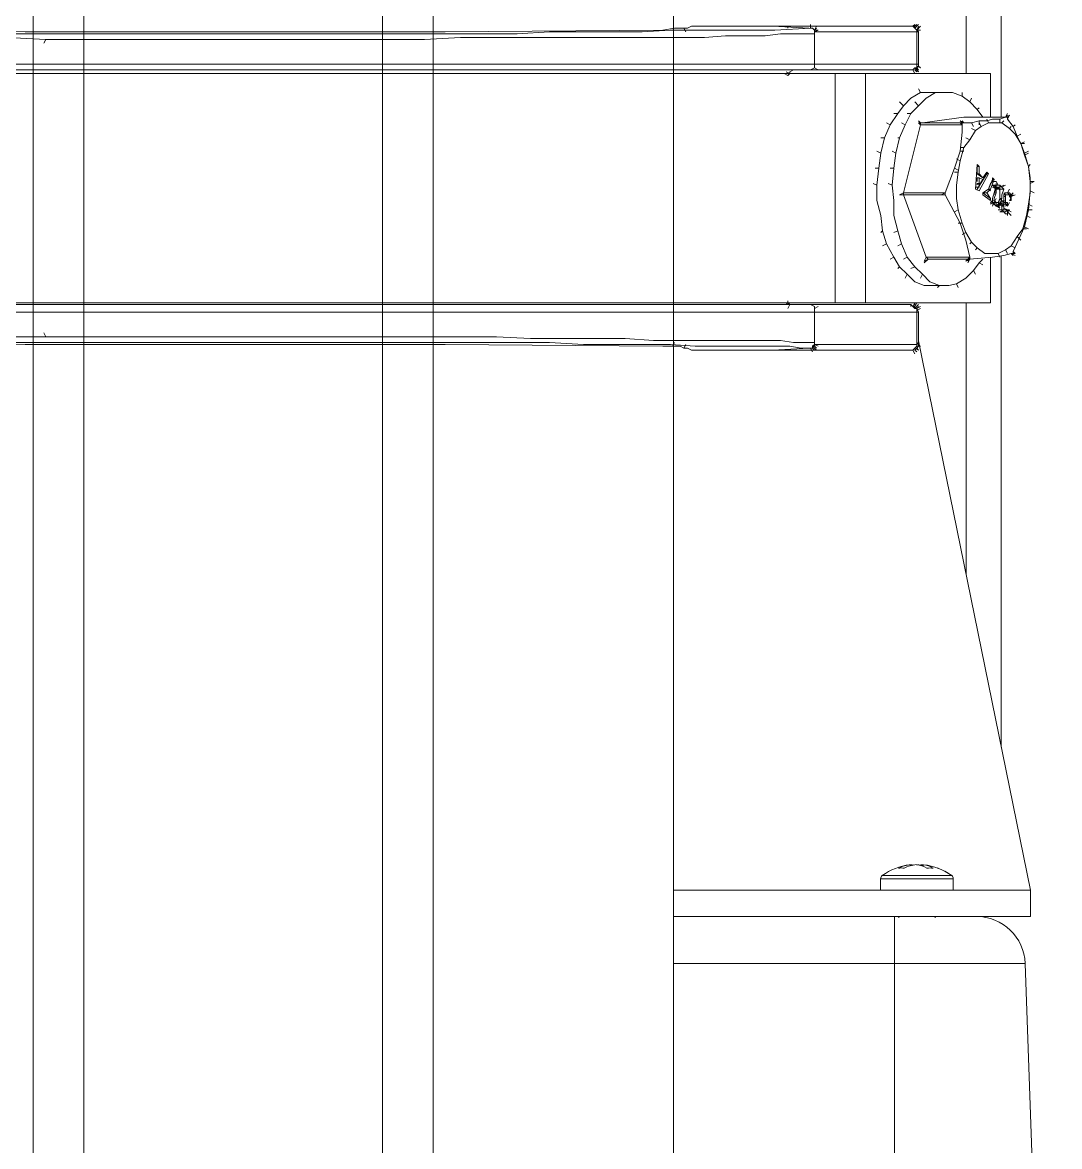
# Model space of a CAD drawing. Header units: feet. Extents: x -21 to 5170, y -254 to 1413.
# Drawn here: x 2328.98 to 2334.46, y 48.55 to 54.49 of the extents above; entities that cross this region are included whole.
import ezdxf

# ---------------------------------------------------------------- set-up
doc = ezdxf.new("R2010")
doc.units = ezdxf.units.FT
doc.header["$MEASUREMENT"] = 0
doc.layers.add('ATI CENTER SUPPORT', color=7, linetype='Continuous')

msp = doc.modelspace()

# ---------------------------------------------------------------- linework, layer by layer
at = {"layer": 'ATI CENTER SUPPORT', "color": 8, "linetype": 'Continuous', "lineweight": 15}
for p, q in [((2329.03955, 108.06425), (2329.03955, 25.40257)), ((2329.30717, 108.06425), (2329.30717, 25.40257)), ((2330.88442, 108.06425), (2330.88442, 25.40257)), ((2331.15204, 108.06425), (2331.15204, 25.40257)), ((2332.42153, 108.06425), (2332.42153, 25.40257)), ((2333.70629, 54.24628), (2333.70629, 54.44628)), ((2333.68629, 54.23628), (2326.50629, 54.23628)), ((2333.72629, 54.11628), (2333.89629, 54.11628)), ((2333.99629, 53.95628), (2333.71629, 53.95628)), ((2334.14629, 53.62628), (2334.10629, 53.62628)), ((2333.85629, 53.57628), (2333.61629, 53.57628)), ((2334.10629, 53.55628), (2334.10629, 53.53628)), ((2334.16629, 53.49628), (2334.16629, 53.57628)), ((2334.19629, 53.57628), (2334.16629, 53.57628)), ((2334.10629, 53.53628), (2334.13629, 53.53628)), ((2334.19629, 53.49628), (2334.13629, 53.49628)), ((2334.18629, 53.49628), (2334.18629, 53.46628)), ((2334.17629, 53.48628), (2334.14629, 53.48628)), ((2333.67629, 52.99628), (2326.52629, 52.99628)), ((2333.70629, 52.77628), (2333.70629, 52.97628)), ((2333.71629, 52.95628), (2326.48629, 52.95628)), ((2332.51629, 52.75628), (2333.68629, 52.75628)), ((2333.67534, 50.03276), (2333.67472, 50.038)), ((2333.6748, 50.03728), (2333.68296, 50.038)), ((2333.68296, 50.038), (2333.68326, 50.03463)), ((2333.68612, 50.03522), (2333.68591, 50.038)), ((2333.71077, 50.038), (2333.71076, 50.03719)), ((2333.73283, 50.03801), (2333.73281, 50.03777)), ((2333.74086, 50.0373), (2333.73283, 50.03801)), ((2333.73991, 50.02925), (2333.74095, 50.03801)), ((2333.51602, 49.96374), (2333.51602, 49.90298)), ((2333.51602, 49.96374), (2333.89965, 49.96374)), ((2333.52453, 49.98041), (2333.82549, 49.98041)), ((2333.82549, 49.98041), (2333.89114, 49.98041)), ((2333.89114, 49.98041), (2333.8912, 49.98041)), ((2333.89965, 49.90299), (2333.89965, 49.96374)), ((2333.89965, 49.96374), (2333.89971, 49.96374)), ((2333.89971, 49.90299), (2333.89971, 49.96374)), ((2334.30692, 49.90299), (2332.42153, 49.90298)), ((2334.30692, 49.90299), (2334.30692, 49.76465)), ((2332.42153, 49.76464), (2334.30692, 49.76465)), ((2333.58939, 49.51615), (2333.58939, 49.76465)), ((2333.61013, 49.76214), (2333.6139, 49.7595)), ((2333.80177, 49.7595), (2333.80554, 49.76215)), ((2334.30699, 49.76465), (2334.30692, 49.76465)), ((2332.42153, 49.51614), (2334.27898, 49.51615)), ((2333.58942, 44.2345), (2333.58939, 49.51615)), ((2334.27898, 49.51615), (2334.46087, 44.30835)), ((2334.27898, 49.51615), (2334.27904, 49.51615)), ((2334.27904, 49.51615), (2334.38471, 46.49081))]:
    msp.add_line(p, q, dxfattribs=at)
at = {"layer": 'ATI CENTER SUPPORT', "color": 8, "linetype": 'Continuous', "lineweight": 15, "flags": 128}
for points in [[(2334.15324, 53.98628), (2334.15324, 54.64874)], [(2333.96754, 54.21628), (2333.96754, 54.53159)], [(2334.15324, 50.65801), (2334.15324, 53.25411)], [(2333.96754, 51.57036), (2333.96754, 53.00628)], [(2333.72989, 50.03801), (2333.74062, 50.03701), (2333.74083, 50.03699)]]:
    msp.add_lwpolyline(points, dxfattribs=at)
at = {"layer": 'ATI CENTER SUPPORT', "color": 8, "linetype": 'Continuous', "lineweight": 15}
for points in [[(2333.15629, 54.45628), (2333.14629, 54.45628), (2332.95629, 54.44628), (2332.40629, 54.44628), (2332.25629, 54.43628), (2331.76629, 54.43628), (2331.59629, 54.42628), (2328.61629, 54.42628), (2328.42629, 54.43628), (2327.94629, 54.43628), (2327.79629, 54.44628), (2327.25629, 54.44628), (2327.17629, 54.45628), (2327.05629, 54.45628), (2327.04629, 54.44628), (2327.03629, 54.43628)], [(2333.69629, 54.46628), (2332.51629, 54.46628), (2332.49629, 54.45628), (2332.42629, 54.45628), (2332.36629, 54.44628), (2331.21629, 54.43628), (2328.99629, 54.43628), (2327.83629, 54.44628), (2327.78629, 54.45628), (2327.71629, 54.45628), (2327.68629, 54.46628), (2327.26629, 54.46628), (2327.06629, 54.45628)], [(2332.47629, 54.45628), (2332.48629, 54.43628)], [(2333.13629, 54.45628), (2332.94629, 54.46628)], [(2333.02629, 54.45628), (2333.02629, 54.46628)], [(2333.14629, 54.45628), (2333.14629, 54.47628)], [(2333.16629, 54.44628), (2333.16629, 54.24628), (2333.14629, 54.23628)], [(2333.16629, 54.44628), (2333.15629, 54.45628)], [(2333.69629, 54.47628), (2333.69629, 54.45628), (2333.70629, 54.44628), (2333.71629, 54.43628), (2333.16629, 54.43628)], [(2333.17629, 54.46628), (2333.16629, 54.44628)], [(2333.17629, 54.45628), (2333.16629, 54.44628)], [(2333.16629, 54.44628), (2333.18629, 54.44628)], [(2333.16629, 54.43628), (2333.18629, 54.44628)], [(2333.68629, 54.46628), (2333.69629, 54.47628)], [(2333.69629, 54.45628), (2333.68629, 54.46628)], [(2333.71629, 54.47628), (2333.69629, 54.45628)], [(2333.70629, 54.47628), (2333.69629, 54.46628)], [(2333.70629, 54.44628), (2333.71629, 54.46628)], [(2333.70629, 54.44628), (2333.72629, 54.46628)], [(2333.70629, 54.44628), (2333.72629, 54.44628)], [(2327.03629, 54.42628), (2327.21629, 54.42628), (2327.30629, 54.41628), (2327.50629, 54.41628), (2327.62629, 54.40628), (2328.90629, 54.40628), (2329.10629, 54.39628), (2331.10629, 54.39628), (2331.29629, 54.40628), (2332.58629, 54.40628), (2332.69629, 54.41628), (2332.90629, 54.41628), (2332.98629, 54.42628), (2333.16629, 54.42628)], [(2329.09629, 54.37628), (2329.10629, 54.39628)], [(2333.69629, 54.23628), (2333.70629, 54.24628), (2333.71629, 54.25628), (2333.71629, 54.43628)], [(2333.71629, 54.26628), (2326.48629, 54.26628), (2326.49629, 54.24628), (2326.50629, 54.24628), (2326.51629, 54.23628)], [(2326.10629, 53.99628), (2326.10629, 54.21628), (2334.09629, 54.21628)], [(2333.00629, 54.21628), (2333.02629, 54.20628)], [(2333.03629, 54.21628), (2333.01629, 54.22628)], [(2333.02629, 54.20628), (2333.03629, 54.21628), (2333.03629, 54.22628), (2333.05629, 54.23628)], [(2333.18629, 54.23628), (2333.16629, 54.24628)], [(2333.27629, 53.00628), (2333.27629, 54.21628)], [(2333.43629, 53.00628), (2333.43629, 54.21628)], [(2333.68629, 54.23628), (2333.69629, 54.24628), (2333.70629, 54.24628)], [(2333.68629, 54.23628), (2333.69629, 54.21628)], [(2333.71629, 54.22628), (2333.69629, 54.24628)], [(2333.70629, 54.22628), (2333.69629, 54.23628)], [(2333.70629, 54.25628), (2333.72629, 54.24628)], [(2333.71629, 54.23628), (2333.70629, 54.24628)], [(2333.71629, 54.22628), (2333.70629, 54.24628)], [(2333.71629, 54.25628), (2333.72629, 54.24628)], [(2334.09629, 53.98628), (2334.09629, 54.21628)], [(2333.87629, 53.09628), (2333.74629, 53.09628), (2333.69629, 53.11628), (2333.65629, 53.15628), (2333.61629, 53.19628), (2333.58629, 53.24628), (2333.54629, 53.31628), (2333.52629, 53.38628), (2333.51629, 53.46628), (2333.49629, 53.54628), (2333.49629, 53.62628), (2333.50629, 53.71628), (2333.51629, 53.79628), (2333.53629, 53.87628), (2333.56629, 53.94628), (2333.60629, 54.00628), (2333.63629, 54.04628), (2333.67629, 54.08628), (2333.72629, 54.11628)], [(2333.82629, 53.09628), (2333.77629, 53.11628), (2333.73629, 53.15628), (2333.69629, 53.19628), (2333.65629, 53.24628), (2333.62629, 53.31628), (2333.60629, 53.38628), (2333.58629, 53.46628), (2333.58629, 53.54628), (2333.57629, 53.62628), (2333.58629, 53.71628), (2333.59629, 53.79628), (2333.61629, 53.87628), (2333.64629, 53.94628), (2333.67629, 54.00628), (2333.71629, 54.04628), (2333.75629, 54.08628), (2333.80629, 54.11628)], [(2333.71629, 54.13628), (2333.72629, 54.11628)], [(2333.89629, 54.11628), (2333.94629, 54.09628), (2333.98629, 54.06628), (2334.02629, 54.02628), (2334.05629, 53.98628)], [(2333.94629, 54.11628), (2333.94629, 54.09628)], [(2333.99629, 54.08628), (2333.98629, 54.06628)], [(2333.63629, 54.04628), (2333.61629, 54.06628)], [(2333.71629, 54.04628), (2333.69629, 54.06628)], [(2334.02629, 54.02628), (2334.03629, 54.03628)], [(2333.60629, 54.00628), (2333.58629, 54.00628)], [(2333.67629, 54.00628), (2333.65629, 54.00628)], [(2334.18629, 53.98628), (2333.95629, 53.98628), (2333.73629, 53.95628)], [(2333.99629, 53.95628), (2334.03629, 53.96628), (2334.07629, 53.96628), (2334.10629, 53.97628), (2334.14629, 53.97628), (2334.17629, 53.98628)], [(2334.08629, 53.95628), (2334.07629, 53.97628)], [(2334.14629, 53.95628), (2334.14629, 53.97628)], [(2334.17629, 53.98628), (2334.18629, 54.00628)], [(2334.17629, 53.98628), (2334.18629, 53.99628)], [(2334.18629, 53.98628), (2334.19629, 53.99628)], [(2334.18629, 53.97628), (2334.19629, 53.99628)], [(2334.18629, 53.98628), (2334.18629, 53.97628), (2334.21629, 53.93628), (2334.23629, 53.88628), (2334.25629, 53.84628), (2334.27629, 53.79628), (2334.29629, 53.72628), (2334.30629, 53.64628)], [(2333.56629, 53.94628), (2333.54629, 53.95628)], [(2333.64629, 53.94628), (2333.62629, 53.95628)], [(2333.72629, 53.94628), (2333.63629, 53.58628)], [(2333.72629, 53.95628), (2333.71629, 53.96628)], [(2333.71629, 53.95628), (2333.72629, 53.94628)], [(2333.94629, 53.94628), (2333.72629, 53.94628), (2333.72629, 53.95628)], [(2333.85629, 53.57628), (2333.85629, 53.58628), (2333.90629, 53.71628), (2333.93629, 53.80628), (2333.94629, 53.90628), (2333.94629, 53.95628)], [(2333.93629, 53.96628), (2333.94629, 53.95628)], [(2333.93629, 53.96628), (2333.95629, 53.95628)], [(2333.93629, 53.95628), (2333.94629, 53.94628)], [(2333.94629, 53.96628), (2333.95629, 53.95628)], [(2333.99629, 53.95628), (2334.00629, 53.93628)], [(2334.01629, 53.91628), (2333.99629, 53.92628)], [(2334.03629, 53.96628), (2334.03629, 53.94628)], [(2334.03629, 53.95628), (2334.04629, 53.93628)], [(2334.16629, 53.96628), (2334.15629, 53.95628)], [(2334.20629, 53.93628), (2334.19629, 53.92628)], [(2334.21629, 53.93628), (2334.22629, 53.94628)], [(2333.51629, 53.87628), (2333.53629, 53.87628)], [(2333.60629, 53.87628), (2333.61629, 53.87628)], [(2333.98629, 53.86628), (2333.96629, 53.87628)], [(2334.25629, 53.89628), (2334.23629, 53.88628)], [(2334.25629, 53.84628), (2334.27629, 53.85628)], [(2333.51629, 53.79628), (2333.49629, 53.80628)], [(2333.57629, 53.80628), (2333.59629, 53.79628)], [(2333.95629, 53.82628), (2333.93629, 53.82628)], [(2333.93629, 53.80628), (2333.95629, 53.80628)], [(2334.25629, 53.84628), (2334.27629, 53.84628)], [(2334.29629, 53.80628), (2334.27629, 53.79628)], [(2334.29629, 53.79628), (2334.27629, 53.78628)], [(2333.93629, 53.75628), (2333.91629, 53.76628)], [(2334.29629, 53.72628), (2334.30629, 53.73628)], [(2333.50629, 53.71628), (2333.48629, 53.71628)], [(2333.58629, 53.71628), (2333.56629, 53.71628)], [(2333.90629, 53.71628), (2333.92629, 53.70628)], [(2333.92629, 53.69628), (2333.90629, 53.69628)], [(2334.03629, 53.72628), (2334.02629, 53.72628), (2334.02629, 53.68628), (2334.05629, 53.66628)], [(2334.08629, 53.68628), (2334.07629, 53.68628), (2334.02629, 53.60628)], [(2334.02629, 53.68628), (2334.03629, 53.68628)], [(2333.47629, 53.63628), (2333.49629, 53.62628)], [(2333.57629, 53.62628), (2333.55629, 53.63628)], [(2334.03629, 53.62628), (2334.01629, 53.63628)], [(2334.01629, 53.61628), (2334.03629, 53.61628)], [(2334.03629, 53.66628), (2334.02629, 53.66628), (2334.02629, 53.64628)], [(2334.02629, 53.63628), (2334.03629, 53.63628)], [(2334.03629, 53.62628), (2334.05629, 53.65628), (2334.03629, 53.66628), (2334.03629, 53.61628)], [(2334.05629, 53.58628), (2334.08629, 53.60628), (2334.09629, 53.63628), (2334.10629, 53.64628), (2334.10629, 53.66628), (2334.11629, 53.65628), (2334.10629, 53.65628), (2334.08629, 53.60628)], [(2334.11629, 53.65628), (2334.09629, 53.60628), (2334.07629, 53.58628), (2334.05629, 53.58628)], [(2334.10629, 53.64628), (2334.12629, 53.64628)], [(2334.12629, 53.60628), (2334.10629, 53.62628)], [(2334.12629, 53.60628), (2334.10629, 53.61628)], [(2334.12629, 53.53628), (2334.11629, 53.54628), (2334.11629, 53.55628), (2334.12629, 53.58628), (2334.12629, 53.63628)], [(2334.11629, 53.62628), (2334.13629, 53.60628)], [(2334.12629, 53.60628), (2334.11629, 53.58628), (2334.12629, 53.62628)], [(2334.11629, 53.61628), (2334.12629, 53.60628)], [(2334.13629, 53.62628), (2334.12629, 53.64628)], [(2334.14629, 53.61628), (2334.12629, 53.61628)], [(2334.12629, 53.60628), (2334.13629, 53.60628), (2334.13629, 53.61628)], [(2334.14629, 53.62628), (2334.14629, 53.55628), (2334.13629, 53.53628)], [(2334.14629, 53.59628), (2334.13629, 53.61628)], [(2334.14629, 53.62628), (2334.15629, 53.61628), (2334.16629, 53.60628)], [(2334.16629, 53.62628), (2334.14629, 53.61628)], [(2334.17629, 53.62628), (2334.15629, 53.61628)], [(2334.30629, 53.64628), (2334.32629, 53.64628)], [(2334.30629, 53.63628), (2334.32629, 53.64628)], [(2333.61629, 53.57628), (2333.63629, 53.58628)], [(2333.85629, 53.58628), (2333.63629, 53.58628), (2333.63629, 53.57628)], [(2333.63629, 53.57628), (2333.75629, 53.24628)], [(2333.83629, 53.57628), (2333.85629, 53.58628)], [(2333.98629, 53.24628), (2333.96629, 53.33628), (2333.93629, 53.42628), (2333.85629, 53.57628)], [(2334.07629, 53.58628), (2334.09629, 53.55628), (2334.09629, 53.54628), (2334.05629, 53.57628), (2334.05629, 53.58628), (2334.09629, 53.55628)], [(2334.08629, 53.60628), (2334.09629, 53.59628)], [(2334.08629, 53.60628), (2334.09629, 53.60628)], [(2334.10629, 53.55628), (2334.11629, 53.58628), (2334.11629, 53.57628)], [(2334.11629, 53.58628), (2334.12629, 53.58628)], [(2334.12629, 53.55628), (2334.11629, 53.53628)], [(2334.14629, 53.55628), (2334.13629, 53.52628), (2334.12629, 53.51628), (2334.13629, 53.51628), (2334.14629, 53.53628)], [(2334.16629, 53.60628), (2334.15629, 53.57628), (2334.15629, 53.55628), (2334.14629, 53.52628), (2334.13629, 53.51628)], [(2334.14629, 53.60628), (2334.16629, 53.60628)], [(2334.14629, 53.55628), (2334.16629, 53.53628)], [(2334.14629, 53.55628), (2334.15629, 53.55628)], [(2334.17629, 53.57628), (2334.16629, 53.58628)], [(2334.19629, 53.58628), (2334.17629, 53.58628), (2334.16629, 53.57628)], [(2334.16629, 53.56628), (2334.17629, 53.56628)], [(2334.17629, 53.57628), (2334.17629, 53.52628), (2334.18629, 53.51628), (2334.18629, 53.53628)], [(2334.19629, 53.60628), (2334.18629, 53.58628)], [(2334.19629, 53.57628), (2334.18629, 53.58628)], [(2334.20629, 53.55628), (2334.19629, 53.54628), (2334.20629, 53.54628), (2334.20629, 53.57628), (2334.19629, 53.58628)], [(2334.19629, 53.56628), (2334.21629, 53.57628)], [(2334.20629, 53.55628), (2334.19629, 53.56628), (2334.19629, 53.57628), (2334.20629, 53.56628)], [(2334.20629, 53.57628), (2334.21629, 53.58628)], [(2334.21629, 53.57628), (2334.20629, 53.56628)], [(2334.20629, 53.56628), (2334.22629, 53.57628)], [(2334.30629, 53.59628), (2334.29629, 53.49628), (2334.27629, 53.40628), (2334.21629, 53.27628), (2334.21629, 53.26628)], [(2334.30629, 53.59628), (2334.32629, 53.58628)], [(2333.90629, 53.48628), (2333.92629, 53.49628)], [(2334.11629, 53.54628), (2334.09629, 53.53628)], [(2334.09629, 53.53628), (2334.10629, 53.54628)], [(2334.09629, 53.52628), (2334.10629, 53.53628)], [(2334.12629, 53.53628), (2334.10629, 53.52628)], [(2334.11629, 53.53628), (2334.10629, 53.51628)], [(2334.12629, 53.51628), (2334.11629, 53.52628), (2334.10629, 53.53628)], [(2334.12629, 53.51628), (2334.12629, 53.53628)], [(2334.14629, 53.50628), (2334.12629, 53.51628)], [(2334.13629, 53.52628), (2334.14629, 53.51628)], [(2334.14629, 53.50628), (2334.13629, 53.51628)], [(2334.16629, 53.54628), (2334.14629, 53.53628)], [(2334.16629, 53.51628), (2334.14629, 53.53628)], [(2334.16629, 53.52628), (2334.14629, 53.53628)], [(2334.15629, 53.51628), (2334.14629, 53.52628)], [(2334.14629, 53.48628), (2334.16629, 53.49628)], [(2334.15629, 53.53628), (2334.17629, 53.54628)], [(2334.16629, 53.52628), (2334.15629, 53.51628), (2334.16629, 53.51628)], [(2334.16629, 53.48628), (2334.15629, 53.49628), (2334.15629, 53.51628)], [(2334.16629, 53.53628), (2334.18629, 53.53628)], [(2334.17629, 53.52628), (2334.16629, 53.52628)], [(2334.18629, 53.49628), (2334.16629, 53.50628)], [(2334.18629, 53.53628), (2334.17629, 53.51628)], [(2334.17629, 53.48628), (2334.18629, 53.49628)], [(2334.19629, 53.53628), (2334.18629, 53.51628)], [(2334.18629, 53.49628), (2334.20629, 53.48628)], [(2334.19629, 53.49628), (2334.18629, 53.48628)], [(2334.29629, 53.52628), (2334.31629, 53.51628)], [(2334.31629, 53.49628), (2334.29629, 53.49628)], [(2334.18629, 53.47628), (2334.17629, 53.47628), (2334.16629, 53.48628)], [(2334.20629, 53.46628), (2334.18629, 53.48628)], [(2334.28629, 53.46628), (2334.30629, 53.45628)], [(2333.52629, 53.38628), (2333.51629, 53.37628)], [(2333.58629, 53.37628), (2333.60629, 53.38628)], [(2333.92629, 53.42628), (2333.94629, 53.42628)], [(2333.96629, 53.37628), (2333.94629, 53.36628)], [(2334.28629, 53.39628), (2334.26629, 53.39628)], [(2334.29629, 53.39628), (2334.27629, 53.40628)], [(2333.54629, 53.31628), (2333.52629, 53.30628)], [(2333.60629, 53.30628), (2333.62629, 53.31628)], [(2333.99629, 53.32628), (2333.98629, 53.31628)], [(2334.25629, 53.33628), (2334.23629, 53.35628)], [(2334.22629, 53.26628), (2334.20629, 53.26628), (2334.16629, 53.25628), (2334.10629, 53.24628), (2333.98629, 53.23628), (2333.76629, 53.23628), (2333.75629, 53.24628), (2333.98629, 53.24628), (2333.98629, 53.23628)], [(2334.02629, 53.29628), (2334.01629, 53.28628)], [(2334.13629, 53.26628), (2334.14629, 53.24628)], [(2334.17629, 53.28628), (2334.18629, 53.26628)], [(2334.22629, 53.29628), (2334.20629, 53.30628)], [(2334.22629, 53.25628), (2334.20629, 53.26628)], [(2334.21629, 53.25628), (2334.20629, 53.26628)], [(2334.21629, 53.27628), (2334.22629, 53.26628)], [(2334.09629, 53.00628), (2326.10629, 53.00628), (2326.10629, 53.24628)], [(2333.58629, 53.24628), (2333.56629, 53.23628)], [(2333.61629, 53.19628), (2333.60629, 53.18628)], [(2333.65629, 53.24628), (2333.63629, 53.23628)], [(2333.67629, 53.18628), (2333.69629, 53.19628)], [(2333.75629, 53.24628), (2333.74629, 53.22628)], [(2333.76629, 53.23628), (2333.74629, 53.22628)], [(2333.74629, 53.21628), (2333.76629, 53.23628)], [(2334.05629, 53.23628), (2334.03629, 53.21628), (2334.00629, 53.17628), (2333.96629, 53.13628), (2333.91629, 53.10628), (2333.87629, 53.09628)], [(2333.98629, 53.24628), (2333.96629, 53.22628)], [(2333.96629, 53.22628), (2333.98629, 53.23628)], [(2333.98629, 53.23628), (2333.97629, 53.21628)], [(2333.98629, 53.23628), (2333.97629, 53.22628)], [(2334.05629, 53.20628), (2334.03629, 53.21628)], [(2334.09629, 53.24628), (2334.09629, 53.00628)], [(2333.64629, 53.13628), (2333.65629, 53.15628)], [(2333.73629, 53.15628), (2333.72629, 53.13628)], [(2334.00629, 53.17628), (2334.01629, 53.15628)], [(2333.82629, 53.09628), (2333.81629, 53.08628)], [(2333.91629, 53.10628), (2333.92629, 53.08628)], [(2333.02629, 53.00628), (2333.01629, 52.99628)], [(2333.03629, 52.99628), (2333.02629, 53.00628), (2333.02629, 53.01628)], [(2333.03629, 52.99628), (2333.02629, 52.97628)], [(2333.16629, 52.98628), (2333.14629, 52.99628)], [(2333.15629, 52.77628), (2333.16629, 52.77628), (2333.16629, 52.98628)], [(2333.18629, 52.98628), (2333.16629, 52.97628)], [(2333.70629, 52.97628), (2333.69629, 52.97628), (2333.68629, 52.98628), (2333.67629, 52.99628), (2333.67629, 52.98628)], [(2333.69629, 53.00628), (2333.68629, 52.98628)], [(2333.69629, 52.98628), (2333.68629, 52.98628)], [(2333.69629, 52.98628), (2333.70629, 53.00628)], [(2333.69629, 52.97628), (2333.69629, 53.00628)], [(2333.69629, 52.97628), (2333.71629, 52.99628)], [(2333.70629, 52.97628), (2333.71629, 52.98628)], [(2333.70629, 52.97628), (2333.72629, 52.98628)], [(2333.70629, 52.96628), (2333.72629, 52.97628)], [(2333.71629, 52.95628), (2333.70629, 52.97628)], [(2333.69629, 52.75628), (2333.70629, 52.76628), (2333.71629, 52.77628), (2333.71629, 52.95628)], [(2329.09629, 52.84628), (2329.10629, 52.82628)], [(2327.03629, 52.79628), (2327.14629, 52.79628), (2327.21629, 52.80628), (2327.89629, 52.80628), (2328.04629, 52.81628), (2328.53629, 52.81628), (2328.72629, 52.82628), (2331.48629, 52.82628), (2331.66629, 52.81628), (2332.16629, 52.81628), (2332.31629, 52.80628), (2332.98629, 52.80628), (2333.05629, 52.79628), (2333.16629, 52.79628)], [(2333.16629, 52.78628), (2333.15629, 52.77628), (2333.15629, 52.76628), (2333.09629, 52.76628), (2333.03629, 52.77628), (2332.53629, 52.77628), (2332.40629, 52.78628), (2331.94629, 52.78628), (2331.76629, 52.79628), (2328.42629, 52.79628), (2328.26629, 52.78628), (2327.79629, 52.78628), (2327.66629, 52.77628), (2327.17629, 52.77628), (2327.11629, 52.76628), (2327.05629, 52.76628), (2327.04629, 52.77628)], [(2327.26629, 52.75628), (2327.68629, 52.75628), (2327.71629, 52.76628), (2327.72629, 52.76628), (2327.74629, 52.77628), (2327.83629, 52.77628), (2328.99629, 52.78628), (2331.21629, 52.78628), (2332.36629, 52.77628), (2332.45629, 52.77628), (2332.47629, 52.76628), (2332.49629, 52.76628), (2332.51629, 52.75628)], [(2332.42629, 52.79628), (2332.41629, 52.77628)], [(2332.48629, 52.78628), (2332.47629, 52.76628)], [(2333.71629, 52.79628), (2333.70629, 52.78628), (2333.16629, 52.78628)], [(2333.18629, 52.77628), (2333.16629, 52.78628)], [(2334.30692, 49.90299), (2333.71629, 52.80476)], [(2332.94629, 52.75628), (2333.13629, 52.76628)], [(2333.15629, 52.74628), (2333.14629, 52.76628)], [(2333.17629, 52.75628), (2333.15629, 52.77628)], [(2333.15629, 52.76628), (2333.16629, 52.75628)], [(2333.17629, 52.76628), (2333.16629, 52.77628)], [(2333.68629, 52.75628), (2333.69629, 52.76628), (2333.70629, 52.77628)], [(2333.68629, 52.75628), (2333.69629, 52.73628)], [(2333.71629, 52.75628), (2333.69629, 52.76628)], [(2333.69629, 52.75628), (2333.70629, 52.74628)], [(2333.70629, 52.77628), (2333.72629, 52.77628)], [(2333.70629, 52.76628), (2333.71629, 52.75628)]]:
    msp.add_lwpolyline(points, dxfattribs=at)
for points in [[(2334.06629, 53.26628), (2334.02629, 53.29628), (2333.99629, 53.32628), (2333.96629, 53.37628), (2333.94629, 53.42628), (2333.92629, 53.49628), (2333.91629, 53.55628), (2333.91629, 53.62628), (2333.92629, 53.69628), (2333.93629, 53.75628), (2333.95629, 53.82628), (2333.98629, 53.86628), (2334.01629, 53.91628), (2334.04629, 53.93628), (2334.08629, 53.95628), (2334.15629, 53.95628), (2334.19629, 53.92628), (2334.22629, 53.89628), (2334.25629, 53.84628), (2334.27629, 53.78628), (2334.29629, 53.72628), (2334.30629, 53.66628), (2334.30629, 53.58628), (2334.29629, 53.52628), (2334.28629, 53.46628), (2334.26629, 53.39628), (2334.23629, 53.35628), (2334.20629, 53.30628), (2334.17629, 53.28628), (2334.13629, 53.26628)], [(2334.08629, 53.68628), (2334.03629, 53.59628), (2334.01629, 53.60628), (2334.02629, 53.73628), (2334.03629, 53.72628), (2334.03629, 53.68628), (2334.05629, 53.66628), (2334.07629, 53.69628)]]:
    msp.add_lwpolyline(points, close=True, dxfattribs=at)
for centre, radius, start, end in [((2333.70784, 49.72711), 0.31267, 96.717805, 125.892929), ((2333.69321, 49.85314), 0.18579, 95.71063, 116.197511), ((2333.6253, 49.86426), 0.15622, 84.81836, 95.182316), ((2333.72534, 49.83714), 0.20191, 95.811611, 115.189363), ((2333.69321, 50.03149), 0.01215, 147.543024, 166.989787), ((2333.6761, 50.02991), 0.01271, 26.048964, 39.518292), ((2333.68618, 49.88828), 0.15089, 60.68211, 82.874815), ((2333.69182, 49.84521), 0.19372, 75.500419, 84.387292), ((2333.73937, 50.03011), 0.01234, 140.249586, 154.246096), ((2333.72457, 49.90443), 0.13457, 59.048831, 83.007958), ((2333.70784, 49.72711), 0.31267, 54.107747, 83.282871), ((2333.77692, 49.79761), 0.22287, 85.662717, 94.33796), ((2333.7079, 49.72711), 0.31267, 54.107747, 69.733906), ((2333.53659, 49.96374), 0.02057, 125.892929, 180.000338), ((2333.87908, 49.96374), 0.02057, 0.000338, 54.107747), ((2333.87914, 49.96374), 0.02057, 0.000338, 54.107747), ((2334.02165, 49.50716), 0.25749, 2.000338, 90.000338), ((2334.02171, 49.50716), 0.25749, 2.000338, 90.000338)]:
    msp.add_arc(centre, radius, start, end, dxfattribs=at)
msp.add_open_spline([(2333.58939, 49.76465), (2333.61575, 49.76465), (2333.67006, 49.76465), (2333.75062, 49.76465), (2333.8281, 49.76465), (2333.8972, 49.76465), (2333.95343, 49.76465), (2333.99331, 49.76465), (2334.01736, 49.76465), (2334.02025, 49.76465), (2334.02165, 49.76465)], degree=3, knots=[0, 0, 0, 0, 0.1165159, 0.2400124, 0.3686417, 0.5000003, 0.6313598, 0.7599888, 0.8834844, 1, 1, 1, 1], dxfattribs=at)

doc.saveas('drawing.dxf')
